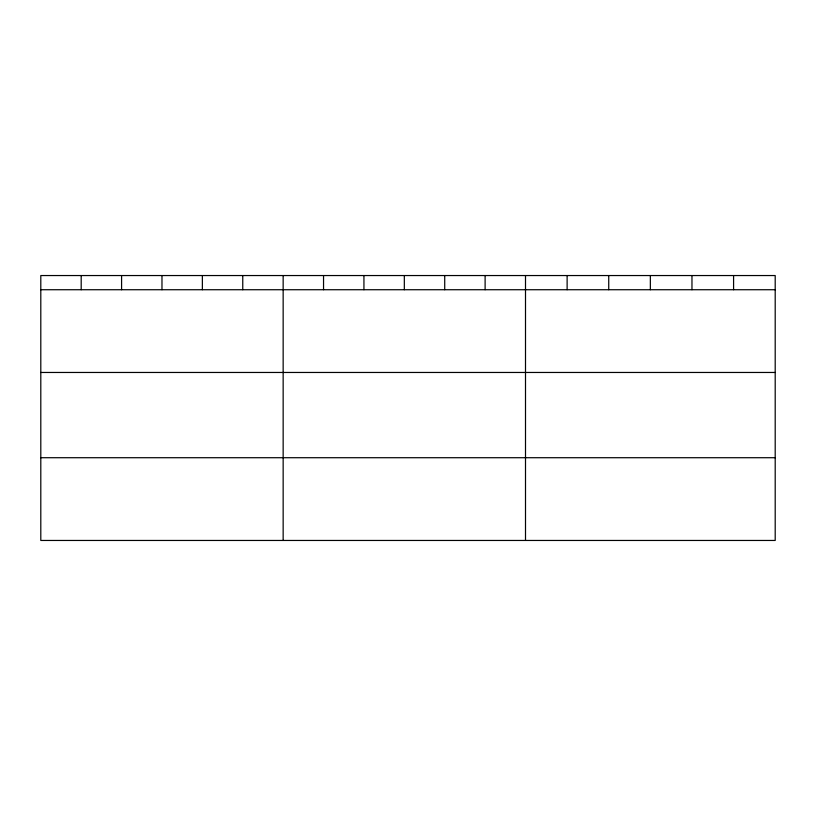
<?xml version="1.0" encoding="UTF-8"?>
<svg xmlns="http://www.w3.org/2000/svg" width="816" height="816" viewBox="0 0 816 816"><rect width="100%" height="100%" fill="white"/><g stroke="black" fill="none" stroke-linecap="round" stroke-linejoin="round"><path stroke-width="1.22" d="M775.2 289.731L775.2 540.457L40.8 540.457L40.8 275.543L775.2 275.543L775.2 289.731L40.8 289.731M40.8 372.463L775.2 372.463M40.8 457.715L775.2 457.715M733.584 275.543L733.584 289.731M691.968 275.543L691.968 289.731M650.352 275.543L650.352 289.731M608.736 275.543L608.736 289.731M567.12 275.543L567.12 289.731M525.504 275.543L525.504 540.457M485.112 275.543L485.112 289.731M444.72 275.543L444.72 289.731M404.328 275.543L404.328 289.731M363.936 275.543L363.936 289.731M323.544 275.543L323.544 289.731M283.152 275.543L283.152 540.457M242.76 275.543L242.76 289.731M202.368 275.543L202.368 289.731M161.976 275.543L161.976 289.731M121.584 275.543L121.584 289.731M81.192 275.543L81.192 289.731"/></g></svg>
